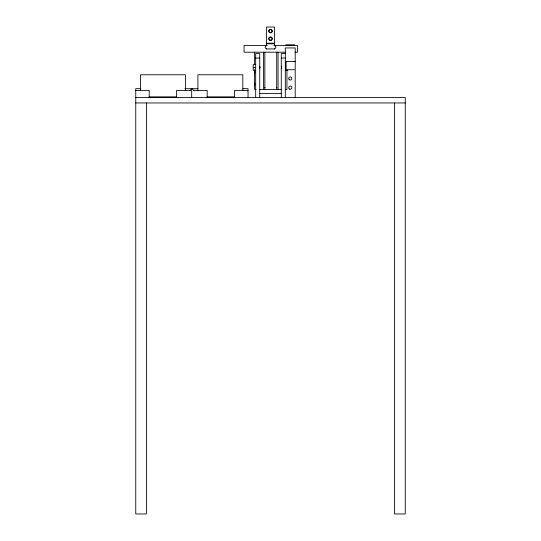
<?xml version="1.0" encoding="UTF-8"?>
<svg xmlns="http://www.w3.org/2000/svg" width="541" height="541" viewBox="0 0 541 541"><rect width="100%" height="100%" fill="white"/><g stroke="black" fill="none" stroke-linecap="round" stroke-linejoin="round"><path stroke-width="0.81" d="M259.721 68.423L259.788 68.294A1.799 1.799 0 0 0 259.721 66.529L259.714 68.315M189.776 90.705L191.67 88.812L191.67 97.569M274.409 49.062L275.633 47.831A0.811 0.811 0 0 0 275.619 46.675L274.544 45.654L274.544 27.05L266.456 27.05L266.456 45.654L265.381 46.675A0.811 0.811 0 0 0 265.367 47.831L266.591 49.062M247.48 90.942L248.042 90.381L234.564 90.381L234.564 97.569M281.279 68.423L281.82 68.423M266.456 43.219L274.544 43.219M266.456 43.801L274.544 43.801M285.783 44.795L294.744 44.795M267.281 45.464L244.045 45.464L244.045 52.207L285.323 52.207M273.922 45.464L297.496 45.464L297.496 52.207L295.061 52.207M285.323 53.552L281.279 53.552L281.279 97.569M255.677 58.043L259.721 58.043M281.279 58.043L285.323 58.043M285.323 61.41L295.203 61.41M255.677 64.602L253.208 64.602L253.208 70.35L255.677 70.35M281.279 66.529L281.82 66.529M253.208 67.476L255.677 67.476M294.405 69.721L286.121 69.721L286.108 61.41M285.323 70.35L287.792 70.35M264.59 87.689L265.117 87.689M276.424 87.689L276.945 87.689M140.802 88.677L135.75 88.677L135.75 513.95L146.455 513.95L146.455 102.959M184.981 88.677L197.891 88.677M242.99 88.677L248.042 88.677L248.042 97.569M256.184 89.481L254.601 89.481L254.601 69.721M259.721 89.481L281.279 89.481M285.323 89.481L286.94 89.481L286.94 70.235M190.101 90.381L176.623 90.381L176.623 97.569M193.692 90.381L207.169 90.381L207.169 97.569M259.721 93.525L281.279 93.525M149.221 96.853L176.623 96.853M207.169 96.853L234.564 96.853M135.75 97.569L405.25 97.569L405.25 513.95L394.545 513.95L394.545 102.959M135.75 102.959L405.25 102.959M191.987 88.677L193.921 90.611M136.028 90.665L135.75 90.381L149.221 90.381L149.221 97.569M295.203 97.569L295.203 47.939L285.323 47.939L285.323 97.569M278.047 52.207L278.047 89.481M276.701 52.207L276.701 89.481M274.544 48.92L266.456 48.92M264.84 52.207L264.84 89.481M263.494 52.207L263.494 89.481M259.721 97.569L259.721 53.552L255.677 53.552L255.677 97.569M254.791 71.507L254.791 73.326M254.791 83.186L254.791 85.005M254.601 52.207L254.601 64.778M242.821 90.584L242.821 74.78L197.905 74.78L197.905 90.584M185.421 90.584L185.421 74.78L140.504 74.78L140.504 90.584M281.597 67.896A1.799 1.799 0 0 1 281.597 67.05M269.756 32.386A1.495 1.495 0 0 0 271.995 31.094A1.495 1.495 0 0 0 269.756 29.802A1.495 1.495 0 0 0 269.756 32.386M269.601 32.649A1.799 1.799 0 0 0 272.299 31.094A1.799 1.799 0 0 0 269.601 29.539A1.799 1.799 0 0 0 269.601 32.649M269.756 40.02A1.495 1.495 0 0 0 271.995 38.729A1.495 1.495 0 0 0 269.756 37.437A1.495 1.495 0 0 0 269.756 40.02M269.601 40.284A1.799 1.799 0 0 0 272.299 38.729A1.799 1.799 0 0 0 269.601 37.173A1.799 1.799 0 0 0 269.601 40.284M289.381 88.988A1.569 1.569 0 0 0 291.829 87.798A1.569 1.569 0 0 0 289.577 86.276A1.569 1.569 0 0 0 289.381 88.988M289.381 79.784A1.569 1.569 0 0 0 291.829 78.594A1.569 1.569 0 0 0 289.577 77.065A1.569 1.569 0 0 0 289.381 79.784"/></g></svg>
